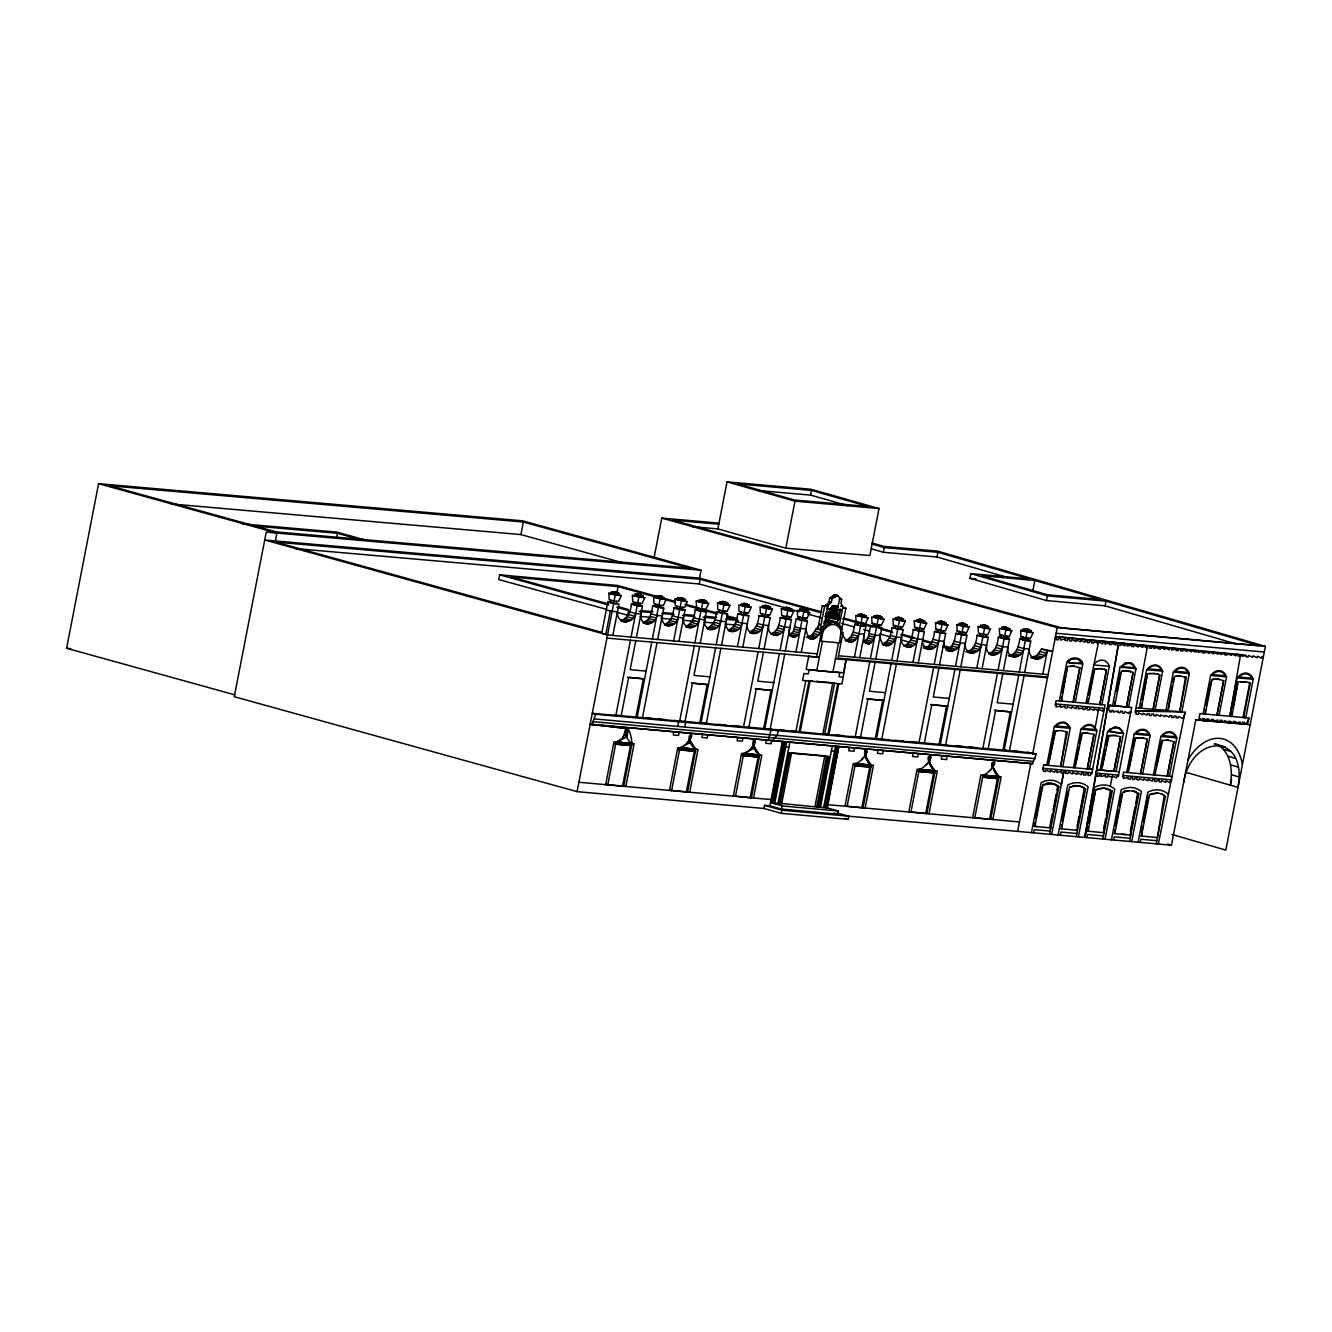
<?xml version="1.0" encoding="UTF-8"?>
<svg xmlns="http://www.w3.org/2000/svg" width="1332" height="1332" viewBox="0 0 1332 1332"><rect width="100%" height="100%" fill="white"/><g stroke="black" fill="none" stroke-linecap="round" stroke-linejoin="round"><path stroke-width="1.5" d="M614.535 743.772L621.511 744.721L621.911 742.69L632.034 743.506C629.903 721.944 621.744 726.723 627.139 737.712A19.697 13.004 -74.4 0 0 632.034 743.506L623.726 786.28L606.609 784.515L607.775 784.848L616.083 742.057L626.739 736.696L617.898 741.358M686.862 743.09C690.975 740.525 689.31 733.682 690.725 733.932M689.21 739.46L689.144 736.346M866.25 749.783L864.734 751.231L866.349 749.833L865.4 755.594L866.349 749.833L867.282 751.681L864.851 755.644L871.361 765.067L863.053 807.841L845.937 806.093L847.085 806.409L855.41 763.636A19.697 13.004 -74.4 0 0 861.554 759.756L865.517 755.627L864.601 751.681M864.701 755.261L864.634 752.164M928.487 757.059C928.953 758.974 926.073 759.456 935.197 770.812L926.872 813.602L909.756 811.837M973.592 817.582L990.708 819.347L999.017 776.573L992.44 767.049L992.14 763.153L994.022 761.288L993.123 767.115L989.226 771.261A19.697 13.004 -74.4 0 1 983.066 775.141L974.758 817.915M994.837 763.269L992.44 767.049L992.29 762.92M836.896 609.24L835.93 605.943L837.462 607.309L836.796 609.29L830.835 608.208L829.137 612.47L825.174 616.966L838.344 619.53C834.481 614.735 840.492 605.294 832.35 605.544M837.229 619.463L835.88 613.869L836.013 606.26M992.423 766.782L992.64 762.687L992.423 766.633M626.573 728.637L590.159 724.258L1032.616 763.719L1036.346 753.962L1027.605 752.297M753.829 745.903L754.395 748.201L743.739 753.562L735.431 796.353L734.265 796.02L751.381 797.785L759.706 755.011L753.08 745.354L752.863 741.458L754.395 739.943L753.296 745.637L750.699 748.834M866.399 750.016L865.067 755.743L865.9 750.099M928.571 757.941C931.151 751.914 929.719 763.103 926.19 764.651M835.78 619.297L835.547 606.21M627.139 737.712L627.872 730.202L626.406 735.63L627.855 730.336M691.042 734.365L689.593 739.926L695.87 749.25L687.562 792.04L670.446 790.276L671.594 790.592L679.919 747.818L690.575 742.44L689.993 740.142M753.745 745.654L754.561 739.676L755.261 742.257M994.638 762.886L994.122 761.454L993.289 766.866M1214.334 743.722C1230.835 749.1 1233.082 770.462 1230.352 785.197L1231.534 779.137M1183.632 782.517C1191.391 733.782 1247.851 732.017 1237.994 787.428L1185.363 772.127M839.343 616.833L840.159 609.223M834.065 619.047L834.981 606.127M623.043 737.345L625.407 730.635M834.381 606.027L832.217 618.731M843.306 677.189L839.01 676.806L839.809 672.677L809.057 669.796L808.258 673.909L803.929 673.526L802.58 680.419L841.99 683.982L846.136 659.64L1047.485 677.772M794.738 626.806L800.549 628.421L798.101 634.848L795.021 637.146L789.227 635.53L793.522 631.335L796.27 618.964L799.816 619.28M869.163 633.516L874.974 635.131L873.742 639.66L869.446 643.856L863.652 642.24L867.931 638.028L870.695 625.674L876.006 626.157M626.623 728.421L624.808 734.781M865.067 755.743L866.05 750.016M929.769 755.727L929.436 761.271L925.39 765.5A19.697 13.004 -74.4 0 1 919.23 769.38L910.922 812.154M929.336 761.371C933.133 742.507 925.424 773.393 931.001 757.392M1240.641 681.718L1245.587 681.834L1238.027 681.817L1231.917 716.45L1229.769 716.25L1240.608 654.678L1242.54 654.861L1242.24 656.426L1246.236 655.194L1245.936 656.759L1248.151 656.959L1248.45 655.394L1252.613 657.359L1252.913 655.794L1257.058 657.758L1257.358 656.193L1261.504 658.158L1261.804 656.593L1263.385 656.726M1085.946 703.296L1098.6 641.891L1102.746 643.856L1103.046 642.29L1105.227 642.474L1104.927 644.055L1109.673 642.89L1109.373 644.455L1111.604 644.655L1111.904 643.09L1116.049 645.054L1116.349 643.489L1118.564 643.689L1084.814 837.395L1094.538 787.295A37.579 24.809 -74.4 0 1 1114.751 789.127L1105.044 839.16M1084.814 837.328L1096.885 769.779L1100.082 769.996L1107.558 731.618L1115.084 726.872M1240.608 654.678L1240.308 656.243L1238.077 656.043L1238.394 654.478L1236.163 654.278L1235.863 655.843L1231.717 653.879L1231.417 655.444L1227.272 653.479L1226.972 655.044L1224.741 654.845L1225.04 653.279L1220.295 654.445L1220.595 652.88L1218.38 652.68L1218.081 654.245L1213.935 652.28L1213.635 653.846L1209.489 651.881L1209.173 653.446L1205.044 651.481L1204.727 653.046L1202.513 652.847L1202.813 651.281L1198.284 652.464L1198.584 650.898L1196.352 650.699L1196.053 652.264L1191.907 650.299L1191.607 651.864L1187.461 649.883L1187.162 651.465L1183.016 649.483L1182.716 651.065L1180.485 650.865L1180.785 649.283L1178.57 649.084L1178.271 650.649L1176.039 650.449L1176.339 648.884L1171.594 650.049L1171.894 648.484L1169.679 648.284L1169.379 649.85L1165.234 647.885L1164.917 649.45L1160.788 647.485L1160.472 649.05L1158.257 648.851L1158.557 647.285L1153.812 648.451L1154.111 646.886L1151.93 646.686L1151.614 648.251L1149.399 648.051L1149.699 646.486L1147.468 646.286L1135.13 712.503L1136.263 712.603L1135.963 714.185L1138.194 714.385L1138.494 712.82L1142.64 714.784L1142.939 713.219L1147.085 715.184L1147.385 713.619L1149.616 713.819L1149.3 715.384L1151.531 715.584L1151.83 714.019L1154.061 714.218L1153.745 715.784L1155.976 715.983L1156.276 714.418L1160.422 716.383L1160.721 714.818L1164.867 716.783L1165.167 715.217L1169.313 717.182L1169.613 715.617L1171.844 715.817L1171.544 717.382L1173.758 717.582L1174.075 716.017L1176.289 716.216L1175.989 717.782L1178.204 717.981L1178.52 716.416L1182.649 718.381L1184.381 715.517M817.249 653.846L607.525 634.948L264.718 540.009L699.516 578.105L701.048 570.229L266.25 532.134L234.265 696.703L577.072 791.641L763.919 808.474L764.535 805.344L781.934 810.206L1171.444 845.204L1195.803 719.846L1246.569 724.142L1248.284 721.261M830.702 608.108L828.97 612.354L825.157 616.067M831.151 608.324L825.923 617.249M831.668 608.474L827.105 617.598M838.344 619.53C839.093 616.566 834.931 610.239 836.313 606.06M1098.584 709.223L1098.284 710.788L1094.138 708.824L1093.838 710.389L1089.693 708.408L1089.393 709.989L1087.162 709.79L1087.478 708.208L1085.247 708.008L1084.947 709.59L1082.716 709.373L1083.033 707.808L1078.271 708.974L1078.587 707.409L1076.356 707.209L1076.056 708.774L1071.91 706.809L1071.611 708.374L1067.465 706.41L1067.165 707.975L1064.934 707.775L1065.234 706.21L1060.488 707.375L1060.788 705.81L1056.043 706.976L1056.343 705.411L1055.21 705.311L1056.126 700.599L1105.094 705.011L1091.657 774.092L1090.525 773.992L1090.225 775.557L1087.994 775.357L1088.311 773.792L1086.08 773.592L1085.78 775.157L1083.549 774.958L1083.848 773.393L1081.634 773.193L1081.334 774.758L1077.188 772.793L1076.889 774.358L1072.743 772.394L1072.427 773.959L1068.297 771.994L1067.981 773.559L1065.766 773.359L1066.066 771.794L1063.852 771.594L1063.535 773.159L1061.321 772.96L1061.621 771.378L1056.875 772.56L1057.175 770.978L1054.944 770.778L1054.644 772.36L1050.498 770.379L1050.199 771.944L1046.053 769.979L1045.753 771.544L1043.522 771.345L1043.838 769.779L1042.69 769.68L1043.605 764.984L1092.606 769.397L1089.409 769.113L1096.852 730.719L1095.17 727.555L1098.584 709.223L1102.729 711.188L1103.029 709.623L1104.178 709.723M1063.535 773.159L1051.681 834.415M1162.536 794.455L1161.288 793.872L1165.45 796.153L1156.193 843.822L1158.324 844.022L1185.03 712.22L1136.046 707.808M1184.115 716.916L1185.014 712.22M1248.017 722.677L1248.917 717.981L1199.949 713.569L1199.033 718.264L1200.165 718.364L1199.866 719.929L1202.097 720.129L1202.396 718.564L1204.628 718.764L1204.311 720.346L1210.988 720.945L1211.288 719.38L1213.519 719.58L1213.202 721.145L1217.964 719.979L1217.648 721.544L1219.879 721.744L1220.179 720.179L1222.41 720.379L1222.11 721.944L1224.324 722.144L1224.624 720.579L1228.77 722.543L1229.07 720.978L1233.216 722.943L1233.532 721.378L1235.746 721.578L1235.447 723.143L1240.192 721.977L1239.892 723.542L1242.107 723.742L1242.423 722.177L1244.637 722.377L1244.338 723.942L1246.569 724.142L1248.917 717.981M1063.852 771.594L1061.404 784.382A37.579 24.809 -74.4 0 0 1041.191 782.567L1031.467 832.583M234.915 694.871L66.6 648.251L98.585 483.683L522.76 520.845L701.048 570.229M275.374 540.942L276.906 533.066L98.585 483.683M336.663 537.295L337.446 533.283L361.188 539.86M675.108 601.398L617.548 585.464L499.667 574.841L498.767 579.537L605.927 609.207M171.378 503.962L520.929 534.582L523.359 522.011L689.943 568.148L276.323 531.918L109.69 485.78L523.359 522.011M611.371 602.314L607.825 601.981L601.714 633.333L605.76 634.465L610.339 610.955L617.532 611.921C616.45 624.492 633.15 624.625 635.647 613.569L640.958 614.035C638.844 626.34 655.344 626.639 656.926 615.484L662.237 615.95C660.123 628.254 676.623 628.554 678.204 617.399L683.516 617.882C681.401 630.169 697.901 630.469 699.483 619.313L704.795 619.796C702.68 632.084 719.18 632.384 720.762 621.228L726.073 621.711C723.959 633.999 740.459 634.298 742.024 623.143L747.352 623.626C745.237 635.93 761.738 636.213 763.303 625.058L768.631 625.54C766.499 637.845 783 638.128 784.581 626.989L789.909 627.455C788.328 631.185 789.743 638.394 795.021 637.146M619.347 593.606L613.519 591.658L619.347 593.606L619.047 595.171L611.055 593.656L611.371 592.091L615.267 592.64L614.818 591.774L617.349 593.223M610.955 600.149L610.489 602.497L613.503 603.329L616.25 603.579L616.716 601.232M613.503 603.329L615.317 595.054L621.261 595.587L618.498 601.565L613.952 600.982L609.174 599.8L608.841 593.24L621.261 595.587M615.217 594.821L615.6 592.24L617.499 592.407M577.072 791.641L613.619 603.596L618.93 604.079L612.837 635.431M657.858 597.618L618.098 586.596L616.916 592.707L613.519 591.658M592.041 724.025L595.77 714.268L1036.346 753.962M626.773 622.027L620.978 620.412C628.021 618.531 631.035 610.722 631.368 604.112L636.696 604.595M640.908 595.354L638.977 593.955L634.914 594.222L634.615 595.787L642.59 597.285L642.906 595.72L640.126 594.954M640.259 603.346L639.81 605.694L634.049 604.611L634.515 602.264L642.041 603.679L644.821 597.718L641.574 596.803M641.058 594.538L636.912 594.588L642.906 595.72M637.062 605.444L637.512 603.096M638.777 596.952L639.16 594.355L640.442 594.472M630.469 640.192L615.85 715.417L614.685 715.101L684.998 721.644L692.457 683.249L708.424 684.698L691.308 682.933M631.085 637.062L637.162 605.727L642.49 606.21L636.396 637.545M605.644 784.648L613.969 741.874L634.165 743.689L625.857 786.479M595.77 714.268L592.29 713.303L621.178 715.9L628.637 677.505L644.588 678.937L629.47 677.355M635.797 640.675L630.153 669.663L646.12 671.112M617.182 744.272L617.582 742.24L616.083 742.057L629.72 743.356L629.32 745.387L621.511 744.721M654.162 557.242L661.771 518.098L719.213 523.143M618.664 744.438L619.064 742.39M622.893 744.854L623.293 742.823L616.083 742.057L627.239 743.173L626.856 745.204M624.242 744.988L624.641 742.94M625.557 745.104L625.957 743.056L616.083 742.057L620.496 742.54L620.096 744.588L616.383 744.039L628.488 745.038M649 624.025L643.206 622.41C650.049 620.312 651.997 612.27 652.647 606.027L657.975 606.51M628.105 745.304L628.504 743.273M658.191 596.52L662.337 596.453L658.358 595.704M622.56 785.963L630.902 743.439M635.963 717.016L643.423 678.621M637.129 717.332L651.748 642.124M652.364 638.977L658.791 605.011L655.777 604.179L655.327 606.526L658.324 607.375L661.088 607.625L661.538 605.261M658.624 596.137L664.185 597.635L663.869 599.217L660.056 598.867L660.439 596.27L661.804 596.819M642.44 717.815L657.059 642.59M657.675 639.46L663.769 608.125L659.906 607.042M670.279 625.94L664.485 624.325C671.328 622.227 673.276 614.185 673.925 607.941L677.472 608.258M683.449 599.184L681.534 597.785L677.472 598.051L677.172 599.616L685.148 601.132L685.447 599.567L679.47 598.434M682.817 607.192L682.367 609.54L679.603 609.29L676.606 608.441L677.056 606.093M679.603 609.29L680.069 606.942L684.598 607.525L687.379 601.548L674.941 599.2L675.274 605.76L680.136 607.126L681.435 601.015M673.626 640.908L679.72 609.557L685.048 610.039L678.954 641.375M681.335 600.782L681.634 599.217L677.472 598.051M295.621 548.601L699.217 583.965L700.133 579.27L820.462 612.587M691.558 627.855L685.764 626.24C692.607 624.142 694.555 616.1 695.204 609.856L700.515 610.339M673.842 731.801L673.226 734.948L678.537 735.431L679.154 732.284M704.095 609.107L703.646 611.455L700.882 611.205L697.885 610.372L698.334 608.008M700.749 600.349L704.894 600.282L700.915 599.533M677.688 726.423L678.604 721.728M679.686 721.161L694.305 645.953M694.904 642.823L701.348 608.857L705.877 609.44L708.657 603.463L702.164 601.648M702.613 602.697L702.98 600.116L706.726 601.481L706.426 603.046L702.613 602.697L698.451 601.531L698.751 599.966L702.913 601.132M717.881 528.904L727.022 481.901L811.071 489.26L879.02 508.541L869.879 555.544L785.83 548.185L717.881 528.904L691.924 526.639M669.48 790.409L677.788 747.618L698.001 749.45L689.693 792.224M699.616 646.436L693.989 675.424L709.939 676.856M700.232 643.289L706.326 611.954L702.447 610.872M684.698 727.056L685.614 722.36M686.346 750.249L678.354 749.533L681.018 750.016L681.418 747.985L679.919 747.818L695.87 749.25A19.697 13.004 -74.4 0 1 692.457 746.153L690.575 742.44M682.5 750.182L682.883 748.151L693.539 749.1L693.139 751.148L681.018 750.016M685.347 750.482L685.747 748.434L679.919 747.818L691.075 748.917L690.675 750.965M686.729 750.615L687.129 748.567M688.078 750.732L688.477 748.701L679.919 747.818L684.332 748.301L683.932 750.332L678.354 749.533M689.393 750.848L689.793 748.817M712.836 629.77L707.026 628.155C713.885 626.073 715.833 618.015 716.483 611.771L720.029 612.104M722.027 602.264L728.005 603.396L727.705 604.961L719.73 603.463L720.029 601.881L724.092 601.614L726.007 603.013M691.924 751.048L692.324 749.017M719.613 609.939L719.163 612.287L722.16 613.12L724.924 613.369L725.374 611.022M686.396 791.707L694.721 749.183M684.998 721.644L683.849 721.328L699.8 722.76L707.259 684.365M722.16 613.12L722.627 610.772L727.155 611.355L729.919 605.377L726.689 604.478M699.8 722.76L700.965 723.093L715.584 647.868M716.183 644.738L722.277 613.403L727.588 613.869L721.511 645.221M723.892 604.611L724.192 603.046L720.029 601.881M702.547 734.382L701.931 737.545L707.242 738.011L707.858 734.864M706.276 723.559L720.895 648.351M734.115 631.684L728.304 630.069C735.164 627.988 737.112 619.929 737.762 613.702L741.308 614.019M740.892 611.854L740.442 614.202L743.439 615.034L746.186 615.284L746.653 612.936M743.306 604.179L747.435 604.112L743.456 603.363M743.439 615.034L743.889 612.687L748.434 613.269L751.198 607.292L744.721 605.494M743.722 603.812L749.283 605.311L748.984 606.876L745.154 606.526L745.537 603.945M737.462 646.653L743.556 615.317L748.867 615.784L742.79 647.136M755.377 633.616L749.583 631.984C756.443 629.903 758.391 621.844 759.04 615.617L762.587 615.933M766.483 606.276L762.587 605.727L762.27 607.292L770.262 608.791L770.562 607.226L764.585 606.093M737.662 737.562L737.062 740.709L742.374 741.191L742.99 738.028M762.17 613.769L761.704 616.117L764.718 616.949L767.465 617.199L767.931 614.851M743.506 726.922L758.124 651.698M758.74 648.567L765.167 614.601M766.433 608.458L766.749 606.876L762.587 605.727M768.564 606.843L765.001 605.727M733.283 796.153L741.591 753.379L761.821 755.194L753.512 797.985M700.965 723.093L748.834 727.405L756.293 689.01L772.244 690.442L755.127 688.677M763.452 652.18L757.808 681.168L773.775 682.617M764.052 649.05L770.146 617.715L764.352 616.083M744.854 755.777L759.307 757.042L742.19 755.277L744.854 755.777L745.254 753.729L743.739 753.562L759.706 755.011A19.697 13.004 -74.4 0 1 756.293 751.914L754.395 748.201M785.83 548.185L794.971 501.165L879.02 508.541M746.32 755.927L746.719 753.895L754.911 754.678L754.511 756.709M747.768 756.093L748.168 754.045L743.739 753.562L752.297 754.445L751.914 756.493M749.183 756.226L749.566 754.195L743.739 753.562M750.565 756.36L750.948 754.328M753.229 756.609L753.629 754.561M776.656 635.53L770.862 633.915C777.722 631.818 779.67 623.776 780.302 617.532L785.63 618.015M787.678 607.991L783.849 607.642L783.549 609.207L791.541 610.705L791.841 609.14L786.013 607.209L788.361 608.225M755.76 756.809L756.16 754.761M789.21 616.766L788.744 619.114L785.997 618.88L782.983 618.031L783.449 615.684M756.976 756.892L757.375 754.861M750.232 797.468L758.141 756.726M771.095 690.126L763.636 728.521L800.149 732.017L810.056 681.102L808.89 680.769M758.158 756.976L758.557 754.944M787.761 608.191L786.28 607.642M785.997 618.88L786.446 616.516L790.992 617.099L793.755 611.138L788.894 609.773M787.712 610.372L788.094 607.775M764.784 728.837L779.403 653.629M780.019 650.482L786.113 619.147L791.424 619.63L785.331 650.965M757.458 490.459L810.572 495.104L811.488 490.409L868.114 506.476L794.555 500.033L737.945 483.966L811.488 490.409M789.843 608.774L786.579 607.259M770.112 729.32L784.731 654.095M771.128 730.069L768.248 739.893L766.366 740.142L765.75 743.289L771.078 743.772L771.694 740.625L773.576 740.376L774.042 737.978L777.239 735.397L778.154 730.702M799.516 610.639L799.816 609.074L803.629 609.423M799.4 617.116L798.95 619.48L801.947 620.312L804.711 620.562L805.161 618.215M801.981 608.641L805.96 609.39L801.814 609.457L807.791 610.589L807.492 612.154L803.679 611.804L803.979 610.239L799.816 609.074M803.895 610.039L803.879 608.807M795.97 651.931L802.413 617.965L806.942 618.548L809.723 612.57L803.229 610.755M764.535 805.344L769.846 805.827L782.334 741.574L1032.616 763.719M782.916 741.741L771.045 802.863L781.684 803.812L791.508 753.196L789.776 752.713L822.726 755.677M771.511 802.896L783.399 741.791M801.298 652.397L807.392 621.062L803.512 619.979M772.21 802.963L784.082 741.841M773.492 803.079L785.364 741.957M774.774 803.196L786.646 742.074L787.662 742.057M777.955 803.479L789.826 742.357M778.904 803.562L788.744 752.946M780.086 803.662L789.926 753.063M808.707 656.26L806.16 669.413L816.799 670.362M795.887 731.634L805.793 680.719M781.451 809.057L782.05 805.927L838.344 811.005L837.745 814.135L781.451 809.057L769.846 805.827M763.919 808.474L781.318 813.336L781.934 810.206M817.765 629.203L822.327 605.694L827.838 606.626L822.327 605.694M799.083 731.934L808.99 681.002M824.641 606.343L820.079 629.853L824.258 625.074L828.071 605.411L831.335 602.414L832.084 598.584L837.545 595.537L839.793 597.902L837.462 609.889L842.24 610.322L836.729 609.39M825.524 605.993L829.02 601.781L829.769 597.935L834.698 594.904L836.995 596.053M822.443 641.341L816.749 670.579L832.9 672.027L838.577 642.79M827.388 608.99L832.15 609.407L832.85 605.844L838.161 606.326L835.847 605.677M839.793 597.902L841.658 599.45L840.925 603.279L842.923 606.743L839.11 626.406L841.175 627.339C841.308 639.793 852.78 649.949 859.007 633.682L864.335 634.165C862.753 637.895 864.168 645.104 869.446 643.856M837.145 623.909L840.009 609.174M841.691 629.803L845.887 608.258L843.556 607.608M822.91 733.749L832.816 682.817L834.548 683.299L824.658 734.232L791.141 730.985M843.056 632.25L838.028 658.108L1047.635 676.989M827.838 734.515L837.745 683.599M814.951 806.476L824.791 755.877L826.539 756.36L816.699 806.976L779.936 803.329L781.684 803.812M828.904 734.615L838.794 683.682M846.136 659.64L843.572 672.777L832.933 671.827M818.148 807.092L827.988 756.493M851.081 642.24L845.287 640.609C852.147 638.528 854.095 630.469 854.728 624.242L858.274 624.558M819.43 807.209L829.253 756.593M820.429 807.309L832.3 746.186L833.316 746.17M862.104 614.685L858.274 614.352L857.974 615.917L865.967 617.415L866.266 615.85L863.486 615.084M857.408 624.741L857.875 622.394M860.439 613.902L866.266 615.85M823.609 807.592L835.48 746.486M862.187 614.901L861.721 614.019M824.891 807.708L836.762 746.586M862.137 617.082L863.086 614.535M854.445 657.192L860.539 625.857L865.85 626.34L859.756 657.675M826.156 807.825L838.044 746.703M1019.463 821.944L827.355 804.628L826.756 807.758L838.344 811.005M827.755 802.63L831.251 784.631M832.034 780.635L835.131 764.651M835.913 760.655L838.627 746.653L827.338 807.925L816.699 806.976M826.856 807.891L838.727 746.769M863.636 623.476L863.169 625.824L860.422 625.574L860.872 623.226L865.417 623.809L868.181 617.832L861.704 616.033M871.394 548.817L883.316 552.28L884.232 547.585L937.894 552.28L1029.519 578.904L970.878 573.626L969.979 578.321L1046.453 600.549L1105.094 605.844L1236.213 643.939M878.054 616.133L874.242 615.784L873.942 617.349L881.917 618.864L882.217 617.282L879.453 616.516M849.333 747.618L848.717 750.765L854.028 751.248L854.644 748.101M879.586 624.908L879.137 627.272L876.373 627.022L873.376 626.173L873.825 623.826M876.24 616.167L880.385 616.1L876.406 615.351M855.177 736.979L869.796 661.771M870.395 658.624L876.489 627.289L881.817 627.772L875.723 659.107M876.373 627.022L876.839 624.658L881.368 625.257L884.148 619.28L877.655 617.465M878.104 618.514L878.404 616.949L874.242 615.784M844.954 806.21L853.279 763.436L873.492 765.267L865.184 808.041M824.658 734.232L860.489 737.462L867.948 699.067L883.915 700.499L866.799 698.751L867.948 699.067M875.107 662.237L869.48 691.241L885.43 692.673M855.011 765.667L856.509 765.833L856.909 763.802L855.41 763.636L871.361 765.067A19.697 13.004 -74.4 0 1 865.717 757.192L865.484 755.96M856.509 765.833L857.974 766L858.374 763.952M781.318 813.336L848.251 819.363L848.867 816.233L837.262 813.003M859.423 766.15L859.823 764.102L862.62 764.385L862.22 766.416L857.974 766M860.838 766.283L861.238 764.252M862.22 766.416L863.569 766.549L863.968 764.518M863.569 766.549L864.884 766.666L865.284 764.618M1036.463 659.24L1030.685 657.692L1036.696 655.544L1041.541 649.034L1052.663 651.132L1047.335 650.665C1044.837 661.721 1028.154 661.588 1029.22 649.034L1023.908 648.551C1022.327 659.706 1005.827 659.407 1007.941 647.102L1002.63 646.636C1001.048 657.775 984.548 657.492 986.662 645.188L981.351 644.705C979.769 655.86 963.269 655.577 965.4 643.273L960.072 642.79C958.491 653.945 941.99 653.646 944.122 641.358L938.794 640.875C937.212 652.031 920.712 651.731 922.843 639.443L917.515 638.96C915.95 650.116 899.45 649.816 901.564 637.529L896.236 637.046L892.057 643.539L888.327 645.587L882.517 643.972C889.376 641.874 891.324 633.832 891.974 627.588L895.52 627.905M864.884 766.666L866.166 766.766L866.566 764.735M901.498 618.831L899.583 617.432L895.52 617.698L895.204 619.263L903.196 620.779L903.496 619.213L897.518 618.081M866.166 766.766L867.415 766.866L867.815 764.834M895.104 625.74L894.654 628.088L897.651 628.937L900.399 629.187L900.865 626.839M867.415 766.866L868.631 766.949L869.03 764.918M861.887 807.525L869.813 766.782L870.962 767.099L868.631 766.949M851.364 736.413L875.291 738.577L882.75 700.182M869.813 767.032L870.212 765.001M897.651 628.937L898.101 626.589M899.366 620.429L899.749 617.848L901.647 618.015M875.291 738.577L876.456 738.894L891.075 663.686M891.674 660.555L897.768 629.203L903.079 629.686L897.002 661.022M878.021 750.199L877.422 753.346L882.733 753.829L883.349 750.682M881.767 739.377L896.386 664.168M909.589 647.502L903.795 645.887C910.655 643.789 912.603 635.747 913.253 629.503L916.799 629.82M920.695 620.163L916.799 619.613L916.483 621.178L924.475 622.693L924.774 621.128L918.797 619.996M916.383 627.655L915.917 630.019L918.93 630.852L921.677 631.102L922.144 628.754M922.776 620.745L920.862 619.347L920.862 620.579L924.774 621.128M912.953 662.47L919.047 631.118L924.358 631.601L918.264 662.953M918.93 630.852L919.38 628.504L923.925 629.087L926.689 623.11L921.694 621.911M920.645 622.344L920.961 620.779L916.799 619.613M883.316 552.28L936.979 556.976L937.894 552.28M923.193 647.935C931.234 647.685 934.032 637.961 934.515 631.418L938.061 631.751M944.055 622.66L942.14 621.261L938.061 621.528L937.761 623.11L945.753 624.608L946.053 623.043L940.076 621.911M913.153 753.363L912.537 756.526L917.865 756.992L918.481 753.845M937.661 629.586L937.195 631.934L940.209 632.767L942.956 633.016L943.422 630.669M940.209 632.767L940.658 630.419M918.997 742.74L933.615 667.515M934.232 664.385L940.325 633.05L945.637 633.516L939.543 664.868M941.924 624.258L942.24 622.693L938.061 621.528M908.79 811.971L917.115 769.197L937.312 771.012L929.003 813.785M931.784 704.828L930.618 704.495L947.735 706.26L931.784 704.828L924.325 743.206L876.456 738.894M938.943 667.998L933.299 696.986L949.266 698.418M918.847 771.411L920.345 771.594L920.728 769.546L935.197 770.812A19.697 13.004 -74.4 0 1 931.784 767.715L930.735 765.983A19.697 13.004 -74.4 0 1 929.553 762.936L929.32 761.704M920.345 771.594L921.811 771.744L922.21 769.713M921.811 771.744L923.259 771.894L923.642 769.863M923.259 771.894L924.674 772.044L925.057 769.996L919.23 769.38L920.728 769.546M924.674 772.044L926.04 772.177L926.439 770.146M926.04 772.177L927.405 772.294L927.788 770.262M927.405 772.294L928.72 772.41L929.103 770.379M952.147 651.331L946.353 649.716C953.196 647.635 955.144 639.576 955.793 633.349L966.915 635.447L960.822 666.783M928.72 772.41L930.002 772.527L930.402 770.479M965.334 624.575L963.402 623.193L959.34 623.459L959.04 625.024L967.032 626.523L967.332 624.958L961.354 623.826M930.002 772.527L931.251 772.627L931.651 770.579M964.701 632.583L964.235 634.931L961.488 634.681L958.474 633.849L958.94 631.501M931.251 772.627L932.467 772.71L932.866 770.679M925.723 813.269L934.048 770.745M946.586 705.943L939.127 744.322L940.275 744.655L988.144 748.967L995.62 710.572L1011.571 712.004L994.455 710.256L995.62 710.572M940.275 744.655L954.894 669.43M955.51 666.3L961.937 632.334L966.466 632.916L969.246 626.939L966 626.04M963.202 626.173L963.585 623.592L965.484 623.759M941.857 755.96L941.241 759.107L946.569 759.59L947.185 756.426M945.603 745.137L960.222 669.913M965.75 651.781C973.775 651.514 976.589 641.791 977.072 635.264L980.618 635.58M986.762 625.69L980.618 625.374L980.319 626.939L988.294 628.438L988.61 626.873L982.783 624.924L986.762 625.69L983.049 625.374M980.219 633.416L979.753 635.764L982.766 636.596L985.514 636.846L985.963 634.498M982.766 636.596L983.216 634.248L987.745 634.831L990.525 628.854L978.088 626.523L978.437 633.083L983.299 634.432L984.581 628.321L990.525 628.854M984.864 625.507L988.61 626.873M976.789 668.214L982.866 636.879L988.194 637.362L982.1 668.697M984.481 628.105L984.781 626.523L980.618 625.374M994.704 655.178L988.91 653.562C995.753 651.465 997.701 643.423 998.351 637.179L1001.897 637.495M1004.328 627.289L1005.96 627.022L1001.897 627.289L1001.597 628.854L1009.573 630.352L1009.889 628.787L1003.895 627.672M1001.481 635.331L1001.031 637.678L1004.028 638.528L1006.792 638.761L1007.242 636.413M1004.028 638.528L1004.494 636.163L1009.023 636.746L1011.804 630.785L1008.557 629.87M1005.76 630.019C1004.877 625.607 1011.055 629.137 1004.628 626.906M982.833 748.484L997.452 673.276M998.068 670.129L1004.145 638.794L1009.473 639.277L1003.379 670.612M972.626 817.715L980.935 774.941L1001.148 776.756L992.839 819.546M1002.763 673.742L997.135 702.73L1013.086 704.178M982.666 777.172L984.165 777.339L984.564 775.307L983.066 775.141L999.017 776.573A19.697 13.004 -74.4 0 1 995.62 773.476L993.139 767.465M985.647 777.505L986.046 775.457L987.478 775.607L987.079 777.655L984.165 777.339M987.079 777.655L988.494 777.788L988.893 775.757M988.494 777.788L989.876 777.921L990.275 775.89M989.876 777.921L991.224 778.055L991.624 776.007M991.224 778.055L992.54 778.171L992.939 776.123M1014.102 657.225L1008.307 655.61C1016.333 655.361 1019.147 645.637 1019.629 639.094L1024.941 639.576M992.54 778.171L993.822 778.271L994.221 776.24M1027.089 629.753L1023.176 629.203L1022.876 630.769L1030.851 632.284L1031.151 630.702L1025.34 628.771L1029.32 629.52L1025.59 629.203M993.822 778.271L995.087 778.371L995.47 776.34M1028.52 638.328L1028.071 640.692L1025.307 640.442L1022.31 639.593L1022.76 637.245M995.087 778.371L996.303 778.454L996.686 776.423M1032.899 590.592L1034.864 580.486L1100.532 599.55L1047.235 594.738L981.684 575.69L1034.864 580.486M989.543 819.03L997.868 776.506M1010.405 711.688L1002.946 750.082L1032.866 752.996M1004.112 750.399L1018.73 675.191M1019.33 672.044L1025.773 638.095L1030.302 638.677L1033.083 632.7L1026.589 630.885M1027.039 631.934L1027.338 630.369L1023.176 629.203M1009.423 750.882L1024.042 675.657M1024.658 672.527L1030.752 641.192L1026.889 640.109M1046.453 600.549L1047.368 595.854L1106.01 601.132L1258.973 645.587L1061.371 627.788L672.876 520.179L718.797 524.209M1042.773 674.159L1047.335 650.665L1041.541 649.034M1017.631 831.351L1030.901 763.053M1032.683 753.945L1057.225 627.638L1265.4 646.386L1225.806 850.099L1171.86 834.415M1050.199 783.149L1051.364 783.482L1042.923 785.114L1034.881 826.523L1035.047 822.41M1035.813 818.464L1041.957 786.912M1033.665 832.783L1034.265 829.653L1050.232 831.085M1062.753 766.699L1070.229 728.321L1054.261 726.872L1046.802 765.267L1043.639 764.984M1059.306 700.898L1066.782 662.504C1070.495 656.21 1080.901 656.143 1082.749 663.952L1075.274 702.33M1049.133 761.238L1055.044 730.818L1061.038 730.569L1067.332 732.034L1060.622 766.516L1066.399 731.718M1061.637 696.869L1061.438 701.082L1067.548 666.45L1073.159 666.3L1070.162 666.35M1062.42 692.807L1065.583 676.589M1066.366 672.527L1067.148 668.481M1057.658 730.735L1055.627 730.985L1048.334 765.301M1079.836 667.665L1073.142 702.147L1079.836 667.665L1073.542 666.2L1074.524 666.3M1052.363 813.835L1049.666 827.638L1050.831 827.955L1034.281 826.356M1053.129 809.889L1056.193 794.105M1056.959 790.159L1057.725 786.23L1056.592 785.397L1058.89 786.546L1049.616 834.232M1050.249 827.788L1058.291 786.38L1054.728 784.265M1058.108 834.998L1067.831 784.964A37.579 24.809 -74.4 0 1 1078.537 782.717A37.579 24.809 -74.4 0 1 1088.094 786.779L1078.387 836.812M1074.058 785.564L1075.207 785.897L1069.546 787.512L1061.504 828.92L1061.687 824.808M1062.453 820.862L1068.197 791.291M1060.289 835.181L1060.888 832.05L1076.855 833.482M1073.426 767.665L1080.885 729.27A15.684 10.356 -74.4 0 1 1095.17 727.555M1105.094 605.844L1106.01 601.132M1075.756 763.636L1078.903 747.418M1079.703 743.356L1081.667 733.216L1086.279 733.05L1083.266 733.233M1088.261 699.267L1088.078 703.479L1094.771 669.014L1098.8 668.664L1094.771 669.014M1089.06 695.204L1093.788 670.878M1082.25 733.383L1074.974 767.698M1093.955 734.448L1087.262 768.914L1093.955 734.448L1086.679 732.9L1087.661 732.966M1106.459 670.063L1099.766 704.545L1106.459 670.063L1104.028 669.297L1104.961 669.58M1077.072 826.09L1078.987 816.233M1079.753 812.287L1084.348 788.627L1083.216 787.795L1085.513 788.944L1076.239 836.629M1076.872 830.186L1084.914 788.777L1083.782 787.945M1101.897 704.728L1109.356 666.333A15.684 10.356 -74.4 0 0 1094.771 663.403M1102.896 838.96L1112.153 791.341L1104.062 788.045L1095.62 789.676L1088.144 831.318L1088.327 827.205M1089.093 823.259L1092.157 807.458M1092.939 803.496L1095.237 791.658M1086.945 837.528L1087.545 834.448L1103.495 835.897M1130.602 662.77L1125.99 662.853L1120.062 667.232L1112.603 705.627L1109.389 705.411L1108.474 710.106L1109.972 710.239L1109.673 711.804L1111.571 711.987L1111.87 710.406L1113.669 710.572L1113.369 712.137L1118.114 710.972L1117.814 712.537L1120.046 712.737L1120.345 711.171L1122.576 711.371L1122.26 712.936L1124.491 713.153L1124.791 711.571L1128.937 713.552L1129.236 711.971L1130.818 712.12M1102.413 765.967L1105.56 749.75M1106.359 745.704L1108.324 735.564L1114.318 735.297L1120.612 736.779L1113.918 771.245L1120.612 736.779M1114.917 701.598L1114.734 705.827L1121.427 671.345L1126.439 671.028L1121.427 671.345M1116.899 691.458L1120.445 673.209M1116.266 735.564L1108.923 735.73L1101.631 770.029M1110.272 786.33L1112.287 775.957L1116.432 777.921L1116.732 776.356L1118.314 776.489L1131.734 707.425L1109.389 705.411L1128.554 707.059L1136.013 668.681L1133.232 664.302L1130.585 662.77M1133.132 672.41L1126.422 706.876L1133.132 672.41L1129.736 671.395L1130.685 671.628M1103.712 828.487L1105.627 818.614M1106.409 814.651L1110.438 790.292M1103.512 832.6L1111.571 791.108M1115.051 726.872L1119.479 727.772L1123.525 733.05L1116.049 771.444L1096.885 769.779L1119.23 771.794M1111.454 839.793L1121.178 789.776A37.579 24.809 -74.4 0 1 1141.391 791.591L1131.684 841.624M1132.799 790.858L1133.948 791.191L1128.504 790.692L1122.843 792.307L1114.801 833.715L1114.967 829.62M1115.733 825.673L1118.813 809.889M1119.579 805.943L1121.877 794.122M1113.585 839.993L1114.185 836.862L1130.152 838.294M1126.722 772.477L1134.181 734.082L1150.149 735.514L1142.689 773.909M1139.243 708.091L1146.702 669.713A15.684 10.356 -74.4 0 1 1162.653 671.145L1155.194 709.54M1129.053 768.447L1132.2 752.214M1132.999 748.168L1134.964 738.028L1142.523 738.045L1141.557 737.945M1141.557 704.062L1141.358 708.291L1147.468 673.659L1154.061 673.559L1153.079 673.493M1142.357 700.016L1147.085 675.674M1138.993 737.678L1135.547 738.194L1128.254 772.493M1147.252 739.243L1140.558 773.709L1147.252 739.243L1142.906 738.028L1143.855 738.228M1159.756 674.874L1153.062 709.34L1159.756 674.874L1157.308 674.092L1158.257 674.375M1130.369 830.885L1134.964 807.225M1135.73 803.279L1137.645 793.422L1138.81 793.755L1129.536 841.424M1130.169 834.998L1138.211 793.589L1135.314 791.891L1138.81 793.755M1155.16 793.089L1157.924 793.073L1149.499 794.705L1141.441 836.13L1142.773 826.09M1143.539 822.16L1148.517 796.519M1153.379 774.874L1160.838 736.479A15.684 10.356 -74.4 0 1 1176.789 737.911L1169.33 776.306M1173.342 672.111L1165.883 710.489L1135.397 711.105L1181.85 711.937L1189.309 673.542A15.684 10.356 -74.4 0 0 1173.342 672.111L1189.309 673.542M1156.875 764.751L1161.604 740.425L1167.215 740.276L1166.233 740.242M1172.143 686.196L1168.014 710.689L1174.707 676.223L1177.738 675.89L1176.739 675.957M1172.943 682.134L1173.725 678.088M1162.62 740.276L1154.911 774.891M1185.497 676.939L1179.719 711.738L1186.412 677.272L1178.154 675.707L1180.119 675.807M1173.892 741.641L1167.198 776.123L1173.892 741.641L1167.615 740.176L1168.58 740.276M1164.318 795.321L1157.408 837.562L1140.858 835.963M1170.478 781.201L1170.162 782.766L1166.016 780.802L1165.716 782.367L1161.571 780.385L1161.271 781.967L1159.056 781.767L1159.356 780.186L1157.125 779.986L1156.825 781.551L1154.594 781.351L1154.911 779.786L1152.679 779.586L1152.38 781.151L1148.234 779.187L1147.934 780.752L1143.788 778.787L1143.489 780.352L1139.343 778.388L1139.043 779.953L1136.812 779.753L1137.112 778.188L1134.897 777.988L1134.598 779.553L1132.367 779.353L1132.666 777.788L1130.452 777.588L1130.152 779.153L1127.921 778.954L1128.221 777.389L1123.475 778.554L1123.775 776.989L1122.643 776.889L1123.559 772.177L1172.526 776.589M1203.146 713.852L1210.605 675.457A15.684 10.356 -74.4 0 1 1226.556 676.906L1219.096 715.284M1205.46 709.823L1205.277 714.052L1211.97 679.57L1213.985 679.32L1211.97 679.57M1206.259 705.777L1210.988 681.435M1208.757 720.745L1209.073 719.163L1206.842 718.964L1206.542 720.545L1195.803 719.846L1250.165 724.741M1223.658 680.635L1216.965 715.101L1223.658 680.635L1218.347 679.27L1219.313 679.42M1229.786 716.25L1237.245 677.855A15.684 10.356 -74.4 0 1 1253.212 679.303L1245.753 717.698M1232.117 712.22L1231.917 716.45M1232.899 708.174L1237.628 683.832M1243.622 717.498L1250.315 683.033L1248.8 682.533L1249.732 682.866L1243.022 717.332L1245.72 717.698M1246.569 724.142L1246.869 722.577L1248.001 722.677M644.821 597.718L638.877 597.169L637.595 603.279L632.733 601.931L632.384 595.371L636.363 595.72M660.156 599.1L658.857 605.194L654.012 603.846L653.662 597.285L666.1 599.633L663.319 605.61L658.791 605.011M708.657 603.463L702.697 602.93L701.415 609.04L696.553 607.675L696.22 601.115L700.182 601.481M729.919 605.377L723.975 604.845L722.693 610.955L717.831 609.59L717.498 603.03L723.442 603.579M745.254 606.759L743.972 612.87L739.11 611.521L738.777 604.944L751.198 607.292M765.251 614.785L766.533 608.674L772.477 609.207L769.713 615.184L765.251 614.785L760.389 613.436L760.056 606.876L766.533 608.674M793.755 611.138L787.811 610.589L786.529 616.699L781.668 615.351L781.335 608.791L785.297 609.14M803.762 612.037L802.48 618.148L797.618 616.783L797.285 610.222L809.723 612.57M862.237 617.299L860.955 623.409L856.093 622.061L855.76 615.501L868.181 617.832M878.188 618.747L876.906 624.841L872.044 623.493L871.711 616.932L884.148 619.28M898.184 626.773L899.466 620.662L905.41 621.195L902.646 627.172L898.184 626.773L893.322 625.407L892.989 618.847L899.466 620.662M926.689 623.11L920.745 622.577L919.463 628.687L914.601 627.322L914.268 620.762L918.231 621.128M940.742 630.602L942.024 624.492L947.968 625.024L945.204 631.002L940.742 630.602L935.88 629.237L935.547 622.677L947.968 625.024M969.246 626.939L963.302 626.406L962.02 632.517L957.159 631.168L956.826 624.591L960.788 624.958M1005.86 630.236L1004.561 636.346L999.716 634.998L999.366 628.438L1011.804 630.785M1033.083 632.7L1027.139 632.167L1025.84 638.261L1020.978 636.912L1020.645 630.352L1024.608 630.702M626.44 735.264L627.688 730.685M830.352 618.364L833.782 605.91M828.604 617.981L833.216 605.777M618.797 740.875A19.697 13.004 -74.4 0 0 622.244 738.194L627.505 730.802M689.593 739.926L691.591 736.33M690.226 739.576L691.241 736.563M753.912 745.287L755.077 742.307M865.5 755.477L866.732 752.38M806.21 637.395L811.837 635.231L819.713 624.308M800.549 628.421L805.86 628.904C812.553 661.122 827.355 605.66 841.175 627.339M835.697 607.375C836.563 607.675 840.259 619.913 836.846 616.649M836.796 609.29L837.345 607.875M830.685 610.139L826.706 614.901M829.087 612.287C831.817 606.426 842.607 616.266 832.034 613.253C818.681 612.653 832.483 618.864 838.677 617.532M613.786 592.091L614.818 591.774M637.079 593.789L640.009 594.855M679.886 598.051L683.616 598.368M722.443 601.881L726.173 602.197M802.23 609.074L805.344 609.34M876.656 615.784L879.853 616.466M897.934 617.698L901.031 617.965M919.213 619.613L922.926 619.929M940.492 621.528L944.205 621.844M961.771 623.459L964.868 623.709M993.156 766.982L993.655 761.388M1068.164 661.005L1066.799 662.504L1082.749 663.952M1078.404 659.39C1068.114 656.626 1061.404 665.85 1081.517 662.803M1121.494 666.566L1124.541 664.252L1128.97 663.269M689.793 739.993L686.063 743.939A19.697 13.004 -74.4 0 1 682.633 746.619L681.734 747.102M753.629 745.737L749.899 749.683A19.697 13.004 -74.4 0 1 746.469 752.38L745.57 752.846M861.554 759.756L865.284 755.81M989.226 771.261L992.956 767.315M832.733 605.66L831.767 606.56L837.595 607.409L836.563 606.16M827.705 614.968L828.687 614.052C824.841 615.417 840.026 615.367 837.911 616.966M1068.397 661.621L1069.796 660.439M637.928 594.272L638.977 593.955M683 598.318L681.551 599.017L685.447 599.567M725.557 602.147L724.108 602.847L728.005 603.396M788.944 608.274L789.993 607.958M922.31 619.88L921.028 619.763M943.589 621.794L942.14 622.494L946.053 623.043M681.534 597.785L680.202 597.668M724.092 601.614L722.743 601.498M764.735 605.277L768.714 606.043M899.583 617.432L898.234 617.315M920.862 619.347L919.513 619.23M942.14 621.261L940.792 621.145M963.402 623.193L962.07 623.06M984.681 625.108L983.349 624.991M1124.441 663.519L1126.023 662.853M1117.864 727.921C1093.689 728.737 1130.618 737.928 1120.362 729.37M1070.379 786.746L1069.546 787.512M1153.745 793.306L1149.499 794.705M813.752 635.364L808.091 637.262L813.902 638.877M838.078 623.975L828.337 620.928L823.975 621.611L829.769 623.226M1072.743 658.89L1074.225 658.557M1113.519 727.988L1115.001 727.655M1046.586 783.532L1052.713 783.666M1151.098 673.493L1149.083 673.659M874.974 635.131L880.286 635.597C879.786 640.259 882.75 646.786 888.327 645.587M749.55 632.001L753.279 631.734M1213.402 679.154L1217.964 679.32L1215.999 679.237M1077.988 785.88L1072.393 786.446M836.363 606.276L837.495 607.475L835.797 606.826M837.395 608.041L831.668 607.126M1177.155 675.724L1178.737 675.873M1098.201 668.514L1101.747 668.864L1100.765 668.764M1085.697 732.883L1087.278 733.066M1076.023 785.647L1079.336 786.063L1076.822 785.547M629.32 745.387L631.651 745.537L630.486 745.221M693.139 751.148L695.471 751.298L690.326 750.615M932.467 772.71L934.798 772.86L917.681 771.095M996.303 778.454L998.634 778.604L985.497 777.205M1072.56 666.133L1074.141 666.366M1125.856 670.862L1129.37 671.361L1127.421 671.095M1166.632 740.109L1168.197 740.342M1195.803 719.846L1210.988 720.945M242.524 523.859L336.83 532.117L366.466 540.326M252.764 525.857L337.446 533.283M700.133 579.27L275.824 542.091L601.115 632.184M66.6 648.251L70.729 648.617M969.979 578.321L976.04 578.871M618.098 586.596L510.855 576.939L608.241 603.912M842.69 607.975L845.887 608.258M826.656 608.474L832.15 609.407M660.272 597.086L664.185 597.635M702.83 600.932L706.726 601.481M745.387 604.761L749.283 605.311M770.562 607.226L765.301 605.327M787.928 608.591L791.841 609.14M882.217 617.282L878.737 616.366M899.599 618.664L903.496 619.213M963.419 624.408L967.332 624.958M1005.976 628.238L1009.889 628.787M1031.151 630.702L1027.255 630.153L1026.622 628.887M674.941 599.2L680.885 599.733M1056.126 633.266L1264.301 652.031M611.055 593.656L614.885 594.005M719.73 603.463L723.542 603.796M1055.21 637.978L1056.359 638.078L1056.043 639.643L1058.274 639.843L1058.574 638.278L1060.805 638.478L1060.505 640.043L1065.25 638.877L1064.951 640.442L1067.165 640.642L1067.465 639.077L1069.696 639.277L1069.396 640.842L1071.611 641.042L1071.927 639.477L1076.056 641.441L1076.373 639.876L1080.502 641.841L1080.818 640.276L1084.947 642.24L1085.264 640.675L1087.478 640.875L1087.178 642.457L1089.409 642.657L1089.709 641.075L1091.924 641.275L1091.624 642.857L1093.855 643.056L1094.155 641.491L1098.301 643.456M1147.168 647.852L1143.023 645.887L1142.723 647.452L1138.577 645.487L1138.277 647.052L1134.131 645.088L1133.832 646.653L1131.601 646.453L1131.917 644.888L1127.155 646.053L1127.471 644.488L1125.24 644.288L1124.941 645.853L1120.795 643.889L1120.495 645.454L1118.264 645.254L1096.253 773.076L1118.58 775.091M797.618 616.783L800.599 617.049M856.093 622.061L859.057 622.327M872.044 623.493L875.024 623.759M893.322 625.407L896.303 625.674M914.601 627.322L917.582 627.588M935.88 629.237L938.844 629.52M957.159 631.168L960.122 631.435M999.716 634.998L1002.68 635.264M1020.978 636.912L1023.958 637.179M634.049 604.611L636.813 604.861M676.606 608.441L682.367 609.54M697.885 610.372L700.632 610.622M782.983 618.031L788.744 619.114M873.376 626.173L876.123 626.423M958.474 633.849L961.238 634.099M1022.31 639.593L1025.057 639.843M663.769 608.125L652.647 606.027M706.326 611.954L695.204 609.856M770.146 617.715L759.04 615.617M807.392 621.062L796.27 618.964M966.915 635.447L955.793 633.349M1030.752 641.192L1019.629 639.094M640.492 610.522L652.863 611.638M663.186 612.57L673.493 613.503M683.799 614.435L694.122 615.367M704.428 616.283L716.799 617.399M727.106 618.331L735.364 619.08L727.405 616.883M639.01 611.488L651.415 612.603M661.754 613.536L674.159 614.651M682.434 615.401L694.838 616.516M703.113 617.265L715.517 618.381M725.857 619.313L738.278 620.429M640.159 616.383L650.499 617.315M660.838 618.248L671.178 619.18M683.582 620.296L693.922 621.228M704.262 622.161L714.601 623.093M724.958 624.025L735.297 624.958M1121.477 666.566L1134.931 667.782L1131.667 664.119M1093.406 664.901L1109.356 666.333M1120.062 667.232L1136.046 668.681M1146.702 669.713L1162.653 671.145M1210.605 675.457L1226.556 676.906M1237.245 677.855L1253.212 679.303M838.477 655.76L1048.084 674.641M606.909 638.078L817.998 657.092L816.799 656.193L821.827 630.336L816.017 628.721M808.691 656.41L819.33 657.375M835.464 658.824L846.103 659.79M808.308 680.619L812.387 680.985M816.483 681.351L832.816 682.817M1055.477 703.895L1104.444 708.308M1080.885 729.27L1096.852 730.719M1107.558 731.618L1123.525 733.05M1160.838 736.479L1176.789 737.911M643.955 717.732L651.931 718.447M657.908 718.98L665.883 719.713M673.875 720.429L681.851 721.145M701.798 722.943L709.773 723.659M717.748 724.375L725.724 725.091M731.718 725.64L741.691 726.539M771.494 729.22L747.668 727.072L748.834 727.405M775.424 729.57L785.247 730.469M823.492 733.915L829.47 734.448M835.43 734.981L843.406 735.697M879.27 738.927L889.243 739.826M895.237 740.376L903.213 741.092M909.19 741.624L919.18 742.523M923.159 742.89L947.102 745.038M955.077 745.77L963.053 746.486M969.047 747.019L977.022 747.735M982.999 748.284L1007.059 750.449M1013.219 750.998L1021.428 751.748M594.871 718.964L1035.43 758.657M592.507 721.611L1033.083 761.321M782.334 741.574L590.159 724.258L626.673 728.321M1042.973 768.264L1091.957 772.693M1122.909 775.474L1171.877 779.886M1095.97 774.475L1097.468 774.608L1097.152 776.19L1099.067 776.356L1099.366 774.791L1101.148 774.941L1100.848 776.523L1105.61 775.357L1105.294 776.922L1107.525 777.122L1107.841 775.557L1111.97 777.522M785.73 746.786L788.91 747.069M831.384 750.898L834.565 751.181M787.795 752.863L830.252 756.693M853.845 765.351L863.819 766.25M578.904 782.25L771.062 799.566M1033.715 826.19L1037.711 826.556M1121.611 834.115L1125.607 834.481M1060.905 828.754L1077.455 830.352L1076.306 830.036M1087.561 831.151L1104.111 832.75L1102.946 832.433M1114.201 833.549L1130.751 835.164L1129.603 834.831M1156.792 840.692L1140.841 839.26L1140.225 842.39L1138.111 842.19L1147.834 792.174A37.579 24.809 -74.4 0 1 1168.047 793.989M1244.438 655.028L1055.493 636.563L1200.798 651.098M855.41 763.636L859.823 764.102M1217.381 679.154L1218.947 679.437M1153.479 673.393L1157.908 674.258M1157.341 792.906L1161.887 794.038M1245.004 681.668L1249.399 682.7M1101.148 668.714L1104.611 669.463M1141.94 737.878L1143.489 738.194M831.884 617.382L833.732 617.748M1128.953 663.253L1131.701 664.135M1128.787 671.195L1130.319 671.561M1078.754 785.897L1080.652 786.38L1079.503 786.063M1052.113 783.499L1054.028 783.982M661.771 518.098L1057.225 627.638M699.516 578.105L821.777 611.954M825.79 613.07L829.786 614.185M843.822 618.065L857.841 621.944M861.854 623.06L873.875 626.39M877.888 627.505L891.924 631.385M901.947 634.165L913.968 637.495M921.977 639.71L932 642.49M944.022 645.82L952.047 648.035M842.523 618.697L858.574 623.143M862.587 624.258L872.61 627.039M880.635 629.253L892.673 632.583M900.682 634.815L912.72 638.145M922.743 640.925L930.768 643.14M942.806 646.47L950.832 648.701M520.929 534.582L622.061 562.587M699.217 583.965L785.464 607.842M789.476 608.957L799.5 611.738M807.525 613.952L821.561 617.848M825.574 618.964L837.595 622.294M841.608 623.409L853.646 626.739M863.669 629.52L869.696 631.185M879.719 633.949L889.743 636.729M901.781 640.059L909.806 642.29M923.842 646.17L927.855 647.285M685.031 604.145L698.917 607.991M704.878 609.64L716.783 612.936M726.706 615.684L736.629 618.431M661.821 598.717L675.74 602.563M685.68 605.311L699.583 609.174M703.562 610.272L717.482 614.119M618.181 606.659L628.121 609.407M499.667 574.841L608.824 605.061M616.749 607.259L628.671 610.555L627.755 615.267L617.832 612.52M1026.689 631.118L1029.469 631.884M1020.645 630.352L1027.139 632.167M1004.062 626.856L1007.508 627.971M1001.897 627.289L1006.06 628.454M1027.072 637.762L1030.302 638.677M978.088 626.523L984.581 628.321M961.504 623.01L964.967 624.125M1005.793 635.847L1009.023 636.746M959.34 623.459L963.502 624.608M956.826 624.591L963.302 626.406M1003.679 637.662L1009.473 639.277M1003.795 637.928L1006.792 638.761M998.351 637.179L1004.145 638.794M940.226 621.095L943.689 622.211M1040.192 651.581L1045.986 653.196M835.231 594.888L838.061 595.654M935.547 622.677L942.024 624.492M984.331 636.28L988.194 637.362M834.698 594.904L838.527 595.887M834.148 595.054L836.463 595.704M833.616 595.321L835.93 595.97M977.072 635.264L982.866 636.879M918.947 619.18L922.41 620.296M1018.114 646.936L1023.908 648.551M833.083 595.704L835.414 596.353M963.236 632.017L966.466 632.916M832.6 596.203L834.914 596.836M1038.544 653.779L1044.355 655.394M832.15 596.786L834.481 597.419M839.343 598.801L841.658 599.45M914.268 620.762L920.745 622.577M1017.015 649.433L1022.809 651.048M829.769 597.935L832.084 598.584M1036.696 655.544L1042.506 657.159M897.668 617.265L901.131 618.381M996.836 645.004L1002.63 646.636M895.52 617.698L899.683 618.864M1034.714 656.809L1040.508 658.424M1015.583 651.631L1021.394 653.246M902.18 620.296L905.41 621.195M1032.666 657.509L1038.461 659.124M941.774 632.45L945.637 633.516M995.737 647.519L1001.531 649.134M829.02 601.781L831.335 602.414M876.956 615.401L879.769 616.033M934.515 631.418L940.325 633.05M1013.918 653.429L1019.713 655.044M975.557 643.09L981.351 644.705M920.678 628.188L923.925 629.087M840.609 606.11L842.923 606.743M994.321 649.716L1000.116 651.331M1012.087 654.728L1017.881 656.36M1010.189 655.477L1015.983 657.092M920.495 630.519L924.358 631.601M974.458 645.587L980.252 647.219M860.705 614.352L862.77 614.918M825.757 604.761L828.071 605.411M913.253 629.503L919.047 631.118M992.64 651.514L998.451 653.13M858.274 614.352L862.437 615.501M954.278 641.175L960.072 642.79M861.787 616.25L865.967 617.415M973.043 647.802L978.837 649.417M990.808 652.813L996.619 654.428M899.217 628.604L903.079 629.686M953.179 643.672L958.973 645.287M971.361 649.6L977.172 651.215M988.96 654.228L992.823 655.311M891.974 627.588L897.768 629.203M932.999 639.26L938.794 640.875M878.121 624.342L881.368 625.257M951.764 645.887L957.558 647.502M969.529 650.898L975.34 652.514M877.938 626.689L881.817 627.772M931.901 641.758L937.695 643.373M967.631 651.631L973.426 653.263M967.681 652.314L971.544 653.396M862.17 622.91L865.417 623.809M950.099 647.685L955.893 649.3M870.695 625.674L876.489 627.289M911.721 637.345L917.515 638.96M930.485 643.972L936.279 645.587M948.251 648.984L954.062 650.599M861.987 625.257L865.85 626.34M802.813 609.124L807.791 610.589M854.728 624.242L860.539 625.857M910.622 639.843L916.416 641.458M946.403 650.399L950.265 651.481M928.82 645.77L934.614 647.385M803.329 610.988L807.492 612.154M890.442 635.431L896.236 637.046M909.207 642.041L915.001 643.672M926.989 647.069L932.783 648.684M783.849 607.642L788.028 608.807M828.337 620.928L836.196 623.01M889.343 637.928L895.154 639.543M925.074 647.802L930.868 649.417M788.76 609.939L791.541 610.705M925.124 648.484L928.987 649.566M826.173 621.012L831.984 622.627M907.542 643.839L913.336 645.471M781.335 608.791L787.811 610.589M887.928 640.126L893.722 641.741M905.71 645.154L911.504 646.769M803.696 617.632L806.942 618.548M823.742 623.259L827.605 624.342M868.78 635.83L874.575 637.445M769.247 608.308L772.477 609.207M853.213 632.067L859.007 633.682M840.542 629.154L842.29 629.636M886.263 641.924L892.057 643.539M744.022 603.413L746.819 604.062M823.775 625.441L825.507 625.923M867.931 638.028L873.742 639.66M787.745 616.2L790.992 617.099M884.431 643.223L890.226 644.855M745.47 604.961L741.308 603.812L740.992 605.377L745.154 606.526M852.114 634.565L857.908 636.197M744.821 605.71L748.984 606.876M821.827 627.455L823.559 627.938M866.732 639.943L872.527 641.558M882.567 644.655L886.446 645.72M787.562 618.548L791.424 619.63M850.698 636.779L856.493 638.394M780.302 617.532L786.113 619.147M722.177 601.448L725.64 602.563M865.267 641.375L871.061 642.99M849.033 638.577L854.828 640.192M717.498 603.03L723.975 604.845M847.202 639.876L852.996 641.491M701.481 599.583L704.278 600.232M814.918 631.218L820.728 632.833M701.165 599.966L703.246 600.549M745.187 612.37L748.434 613.269M813.502 633.433L819.297 635.048M696.22 601.115L702.697 602.93M745.004 614.718L748.867 615.784M794.355 629.12L800.149 630.735M737.762 613.702L743.556 615.317M679.636 597.618L683.083 598.734M778.787 625.357L784.581 626.989M811.837 635.231L817.632 636.846M793.522 631.335L799.317 632.95M810.006 636.529L815.8 638.145M721.794 612.254L727.588 613.869M777.688 627.872L783.482 629.487M658.924 595.754L661.721 596.386M716.483 611.771L722.277 613.403M757.508 623.443L763.303 625.058M792.307 633.233L798.101 634.848M808.141 637.945L812.02 639.027M660.356 597.302L656.193 596.137L655.893 597.702L660.056 598.867M776.273 630.069L782.067 631.684M662.853 598.717L666.1 599.633M790.842 634.665L796.636 636.296M756.409 625.94L762.204 627.572M774.608 631.868L780.402 633.483M736.23 621.528L742.024 623.143M637.345 594.222L639.41 594.805M634.914 594.222L639.077 595.387M754.994 628.155L760.788 629.77M772.776 633.166L778.571 634.781M679.237 608.424L685.048 610.039M632.384 595.371L638.877 597.169M735.131 624.025L740.942 625.64M753.329 629.953L759.123 631.568M673.925 607.941L679.72 609.557M714.951 619.613L720.762 621.228M611.371 592.091L615.534 593.256M733.716 626.24L739.51 627.855M751.498 631.251L757.292 632.867M713.852 622.111L719.663 623.726M608.841 593.24L615.317 595.054M749.633 632.667L753.496 633.749M732.051 628.038L737.845 629.653M693.672 617.698L699.483 619.313M712.437 624.325L718.231 625.94M730.219 629.337L736.013 630.952M638.627 605.128L642.49 606.21M692.573 620.196L698.384 621.811M728.354 630.752L732.217 631.834M710.772 626.123L716.566 627.738M631.368 604.112L637.162 605.727M672.41 615.784L678.204 617.399M691.158 622.394L696.969 624.025M708.94 627.422L714.735 629.037M671.311 618.281L677.106 619.896M707.076 628.837L710.955 629.919M689.493 624.192L695.287 625.824M607.825 601.981L613.619 603.596M651.132 613.869L656.926 615.484M669.879 620.479L675.69 622.094M687.662 625.507L693.456 627.122M650.033 616.366L655.827 617.981M685.813 626.922L689.676 627.988M668.214 622.277L674.009 623.892M629.853 611.937L635.647 613.569M648.617 618.564L654.412 620.179M666.383 623.576L672.177 625.207M628.488 614.485L634.298 616.1M664.535 625.008L668.398 626.073M831.734 671.711L832.9 672.027M646.936 620.362L652.747 621.977M606.276 609.823L612.087 611.438M645.104 621.661L650.915 623.276M626.856 616.683L632.65 618.298M643.256 623.076L647.119 624.159M625.008 618.448L630.802 620.063M623.01 619.696L628.821 621.328M620.895 621.062L624.758 622.144M986.995 748.634L988.144 748.967M1136.479 792.224L1134.081 791.308L1135.88 792.057M1136.512 792.59L1137.661 792.923M1128.504 790.692L1124.258 791.707M1029.569 763.636L1030.735 763.969M1125.94 790.575L1127.105 790.908M1124.524 790.925L1125.673 791.241M1111.005 790.958L1112.17 791.275A31.252 20.629 -74.4 0 0 1096.203 789.909L1095.62 789.676M1080.785 786.513L1081.934 786.829L1080.069 786.213M1075.457 785.497L1076.606 785.813M1082.017 787.095L1083.182 787.412L1081.351 786.663M1084.348 788.627L1085.513 788.944M1072.643 785.78L1073.808 786.096M1069.812 786.579L1070.961 786.912M1051.547 783.349L1057.741 785.713M1055.394 784.698L1056.559 785.014M1048.817 783.099L1049.982 783.416M1047.435 783.166L1048.584 783.499M1057.725 786.23L1058.89 786.546M1046.02 783.383L1047.168 783.699M1045.753 784.048L1042.923 785.114M1043.172 784.182L1044.338 784.515M930.285 756.027L931.018 757.225M859.323 737.145L860.489 737.462M928.404 757.159L928.537 760.855M627.472 677.189L628.637 677.505M798.417 731.534L800.149 732.017M620.013 715.567L621.178 715.9M833.882 813.053L837.745 814.135M844.388 818.281L848.251 819.363M770.462 802.697L782.05 805.927M810.572 495.104L847.668 505.627M727.022 481.901L794.971 501.165M1265.4 646.386L937.678 551.148L884.032 546.453L872.11 542.99M936.979 556.976L1006.692 577.239M872.31 544.122L884.232 547.585M970.878 573.626L1047.368 595.854M1214.767 743.822L1225.357 746.936M1223.509 749.3L1231.134 751.531M1227.904 756.176L1235.53 758.391M1230.601 764.851L1238.244 767.082M1231.451 774.758L1239.076 776.972M1167.465 844.038L1171.444 845.204M627.605 729.803L627.039 728.271L627.822 729.969M1133.366 791.025L1135.23 791.641M1053.446 783.815L1055.31 784.431M836.046 611.122L839.01 619.497M838.178 618.148L839.21 618.647L825.44 616.283M838.178 618.864L839.21 619.363M1117.848 727.905L1120.379 729.37M1082.583 787.245L1084.365 788.111M1078.387 659.39L1081.551 662.803M691.791 735.764L690.875 734.432M1081.051 660.772L1081.984 662.237M766.816 605.86L768.198 606.41M868.547 762.737L865.634 756.193L866.899 760.239M995.62 773.476L993.289 767.698L994.571 771.727M931.784 767.715L929.47 761.954L930.735 765.983M756.293 751.914L753.979 746.136L755.244 750.166M692.457 746.153L690.143 740.376L691.408 744.422M993.389 767.998L993.722 769.763M1054.261 726.872A15.684 10.356 -74.4 0 1 1070.229 728.321M1188.027 759.856A46.503 30.703 -74.4 0 1 1219.862 738.378A46.503 30.703 -74.4 0 1 1242.39 764.751M1134.181 734.082A15.684 10.356 -74.4 0 1 1150.149 735.514M823.059 631.118L821.095 641.225L839.593 642.89L840.992 630.868A16.717 11.039 -74.4 0 0 824.325 629.37L823.059 631.118M1055.876 725.99L1069.013 727.172A14.885 9.824 -74.4 0 0 1055.876 725.99M1082.5 728.388L1095.637 729.57A14.885 9.824 -74.4 0 0 1082.5 728.388M1148.301 668.814L1161.437 669.996A14.885 9.824 -74.4 0 0 1148.301 668.814M1174.957 671.211L1188.094 672.41A14.885 9.824 -74.4 0 0 1174.957 671.211M1135.796 733.199L1148.933 734.382A14.885 9.824 -74.4 0 0 1135.796 733.199M1212.203 674.575L1225.34 675.757A14.885 9.824 -74.4 0 0 1212.203 674.575M1162.436 735.597L1175.573 736.779A14.885 9.824 -74.4 0 0 1162.436 735.597M1238.86 676.972L1251.997 678.154A14.885 9.824 -74.4 0 0 1238.86 676.972"/></g></svg>
